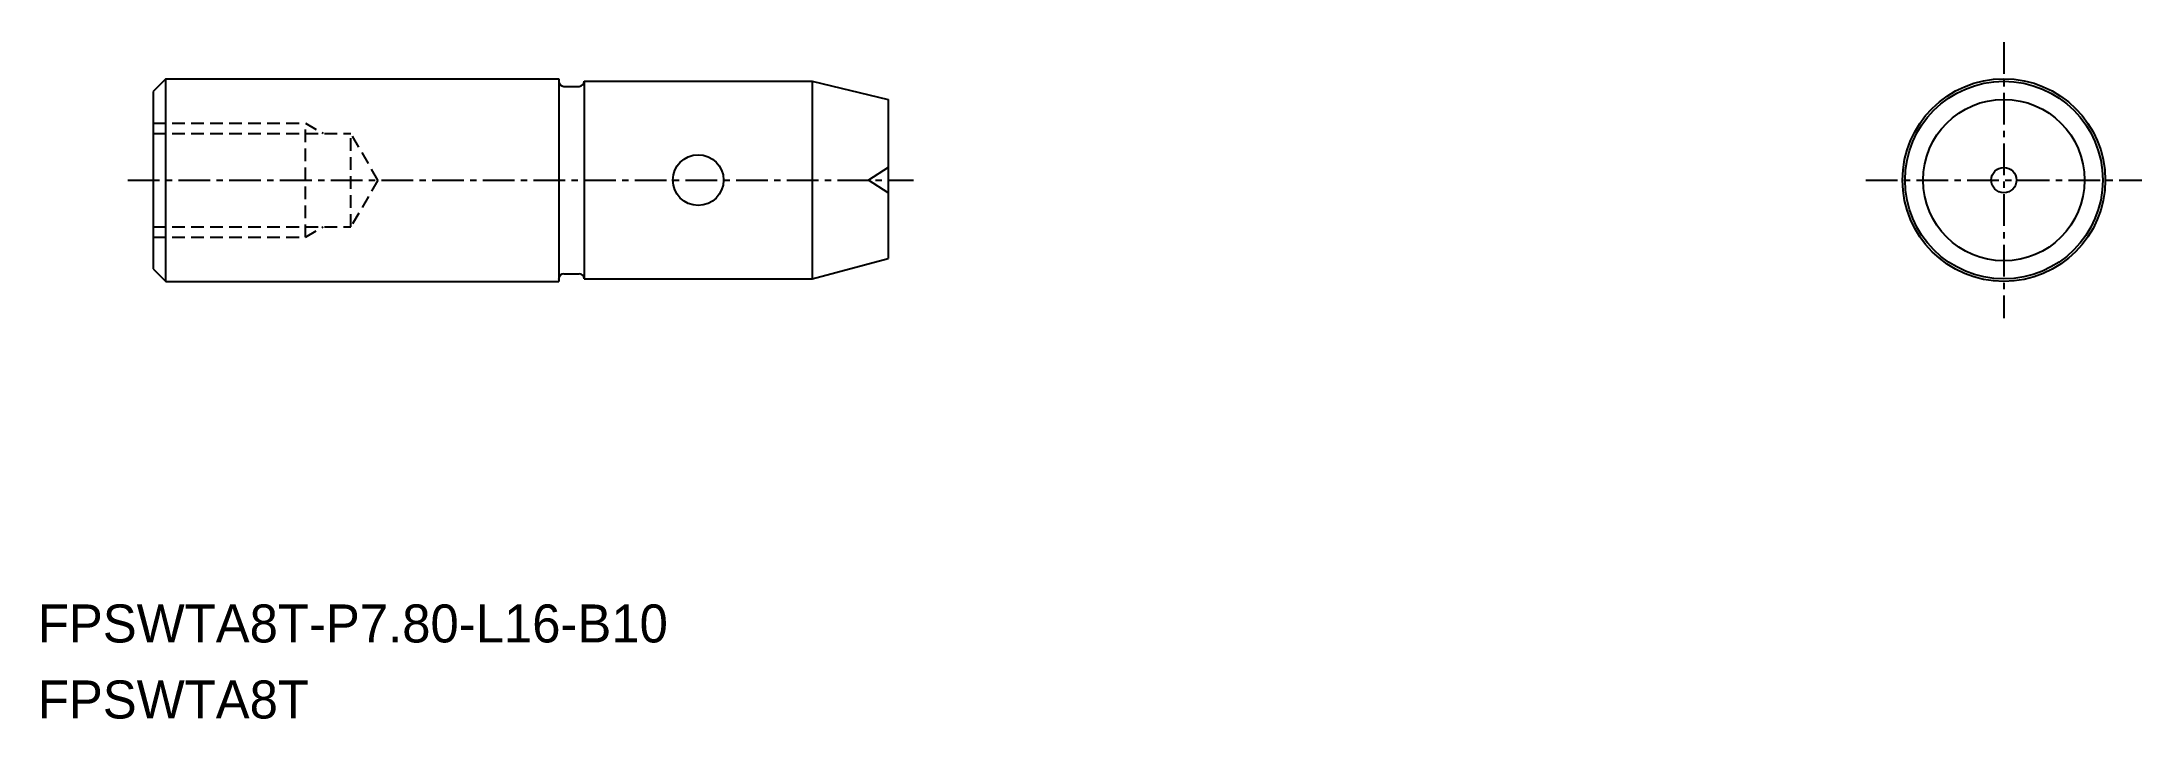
# Model space of a CAD drawing. Extents: x -1726 to -1643.1, y -550 to -523.2.
import ezdxf

# ---------------------------------------------------------------- set-up
doc = ezdxf.new("R2010")
doc.units = 0
doc.linetypes.add('CENTER', pattern=[2, 1.25, -0.25, 0.25, -0.25])
doc.linetypes.add('DASHED', pattern=[0.75, 0.5, -0.25])
doc.layers.get('0').update_dxf_attribs({"linetype": 'CONTINUOUS'})
doc.layers.add('CENTER', color=1, linetype='CENTER')

msp = doc.modelspace()

# ---------------------------------------------------------------- linework, layer by layer
at = {"color": 7, "linetype": 'CONTINUOUS'}
for p, q in [((-1721.097, -524.698), (-1721.597, -525.198)), ((-1721.597, -525.198), (-1721.597, -532.198)), ((-1721.097, -524.698), (-1705.597, -524.698)), ((-1721.097, -532.698), (-1721.097, -524.698)), ((-1705.597, -524.788), (-1705.597, -524.798)), ((-1705.397, -524.998), (-1704.797, -524.998)), ((-1704.597, -524.798), (-1704.597, -524.798)), ((-1704.597, -524.798), (-1695.597, -524.798)), ((-1695.597, -524.798), (-1692.597, -525.511)), ((-1692.597, -525.511), (-1692.597, -531.794)), ((-1695.597, -532.598), (-1692.597, -531.794)), ((-1721.597, -532.198), (-1721.097, -532.698)), ((-1721.097, -532.698), (-1705.597, -532.698)), ((-1705.597, -532.608), (-1705.597, -532.598)), ((-1705.397, -532.398), (-1704.797, -532.398)), ((-1704.597, -532.508), (-1704.597, -532.508)), ((-1704.597, -532.598), (-1695.597, -532.598))]:
    msp.add_line(p, q, dxfattribs=at)
for p, q in [((-1705.597, -524.698), (-1705.597, -532.698)), ((-1704.597, -524.798), (-1704.597, -532.598))]:
    msp.add_line(p, q)
at = {"linetype": 'CONTINUOUS'}
msp.add_line((-1695.597, -524.798), (-1695.597, -532.598), dxfattribs=at)
at = {"color": 3, "linetype": 'DASHED'}
for p, q in [((-1721.597, -526.448), (-1715.597, -526.448)), ((-1721.597, -526.854), (-1713.797, -526.854)), ((-1715.597, -530.948), (-1715.597, -526.448)), ((-1715.597, -526.448), (-1714.894, -526.854)), ((-1713.797, -530.542), (-1713.797, -526.854)), ((-1712.733, -528.698), (-1713.797, -526.854)), ((-1712.733, -528.698), (-1713.797, -530.542)), ((-1721.597, -530.542), (-1713.797, -530.542)), ((-1721.597, -530.948), (-1715.597, -530.948)), ((-1715.597, -530.948), (-1714.894, -530.542))]:
    msp.add_line(p, q, dxfattribs=at)
at = {"color": 3}
for p in [(-1692.597, -528.198), (-1692.597, -529.198)]:
    msp.add_line(p, (-1693.377, -528.698), dxfattribs=at)
for centre, radius in [((-1648.578, -528.698), 4), ((-1700.097, -528.698), 1), ((-1648.578, -528.698), 0.5)]:
    msp.add_circle(centre, radius)
at = {"linetype": 'CONTINUOUS'}
for radius in [3.9, 3.186]:
    msp.add_circle((-1648.578, -528.698), radius, dxfattribs=at)
at = {"color": 7, "linetype": 'CONTINUOUS'}
for centre, start, end in [((-1705.397, -524.798), 180, 270), ((-1704.797, -524.798), 270, 0), ((-1705.397, -532.598), 90, 180), ((-1704.797, -532.598), 0, 90)]:
    msp.add_arc(centre, 0.2, start, end, dxfattribs=at)
msp.add_point((-1721.597, -528.698), dxfattribs=at)
at = {"layer": 'CENTER', "color": 1, "linetype": 'CENTER'}
for p, q in [((-1648.578, -523.248), (-1648.578, -534.148)), ((-1722.597, -528.698), (-1691.597, -528.698)), ((-1654.028, -528.698), (-1643.128, -528.698))]:
    msp.add_line(p, q, dxfattribs=at)

# ---------------------------------------------------------------- texts
for s, p in [('FPSWTA8T-P7.80-L16-B10', (-1726.152, -546.947)), ('FPSWTA8T', (-1726.152, -549.947))]:
    msp.add_text(s, height=1.5).set_placement(p)

doc.saveas('drawing.dxf')
